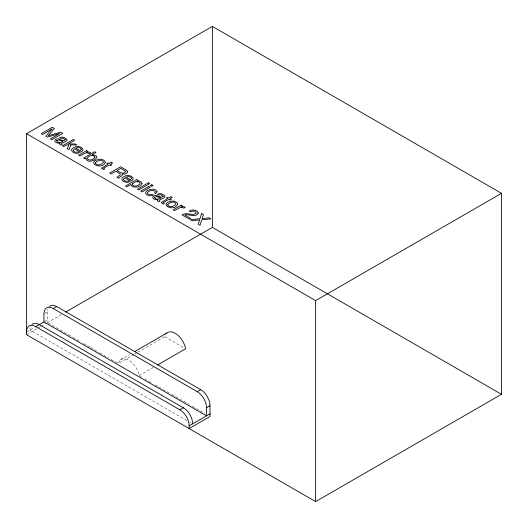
<?xml version="1.0" encoding="UTF-8"?>
<svg xmlns="http://www.w3.org/2000/svg" width="528" height="528" viewBox="0 0 528 528"><rect width="100%" height="100%" fill="white"/><g stroke="black" fill="none" stroke-linecap="round" stroke-linejoin="round"><path stroke-width="0.4" stroke-dasharray="2.64 1.98" d="M44.636 313.493L47.428 311.883A13.141 7.583 60 0 1 47.738 309.289M26.519 332L34.881 327.175M44.636 321.539L47.428 319.935M26.519 334.686L40.458 326.641M41.151 326.238L46.457 323.176M47.17 322.76L61.413 314.543M120.391 359.865L129.545 354.585M133.756 354.578L118.272 363.521A15.233 8.798 60 0 1 128.726 360.122A15.233 8.798 60 0 1 139.181 375.586L141.306 376.814M134.462 354.169L137.28 352.546M137.98 352.136L164.729 336.699A15.233 8.798 60 0 1 165.224 335.24M139.181 375.586L154.664 366.65M164.729 336.699L184.246 347.965M48.134 323.024L72.224 336.93M72.93 337.339L79.306 341.022M83.556 343.477L89.932 347.16M90.644 347.569L99.145 352.473M99.851 352.882L108.352 357.793M111.19 359.429L117.566 363.112M144.844 378.86L151.932 382.952M155.476 384.998L158.308 386.635M159.014 387.044L168.934 392.766M171.772 394.403L189.479 404.633M192.317 406.27L204.362 413.219M186.905 420.572L30.01 329.987A12.923 7.458 60 0 1 30.287 327.36M189.757 422.222L191.182 423.04M47.428 311.883L47.428 321.941"/><path stroke-width="0.79" d="M26.519 133.703L212.375 26.4L501.481 193.314L501.481 394.297L315.625 501.6L26.519 334.686L26.519 133.703L315.625 300.617L501.481 193.314M53.229 308.53L197.254 391.684A13.141 7.583 60 0 1 206.54 407.774L206.54 415.82L43.943 321.941L43.943 313.896A13.141 7.583 60 0 1 53.229 308.53L56.714 306.524L200.739 389.671A13.141 7.583 60 0 1 210.025 405.761L210.025 416.493L189.123 428.564L189.123 425.878A12.923 7.458 60 0 0 179.83 409.787L35.812 326.641A12.923 7.458 60 0 0 26.519 332M35.812 326.641L43.943 321.941M65.683 312.074L212.375 227.383L501.481 394.297M134.468 351.74L166.848 333.043M157.483 365.02L185.638 348.764A15.233 8.798 60 0 0 176.768 334.343A15.233 8.798 60 0 0 165.937 334.019M197.254 391.684L200.739 389.671M179.83 409.787L183.322 407.774A12.923 7.458 60 0 1 192.608 423.865M206.54 407.774L210.025 405.761M189.123 425.878L210.025 413.813M183.322 407.774L39.296 324.621A12.923 7.458 60 0 0 31.878 324.489M315.625 300.617L315.625 501.6M212.375 26.4L212.375 227.383M49.342 306.464A13.141 7.583 60 0 1 56.714 306.524M157.067 191.73L155.819 193.631L154.513 192.872L155.199 191.849L155.008 191.314C152.757 189.262 148.922 190.634 147.332 192.852A2.336 1.346 0 0 0 147.649 193.928L149.945 194.726L152.031 194.304L153.338 195.063L151.562 195.631A3.887 2.244 0 0 1 149.081 195.67C138.646 192.647 154.658 185.368 157.067 191.73M101.713 168.122L103.66 169.653L104.722 169.039L103.785 168.432L104.062 167.944L109.296 164.927L110.576 165.667L111.672 165.026L110.392 164.287L112.629 163L111.269 162.215L109.032 163.502L107.95 162.875L106.847 163.515L107.93 164.142L101.713 168.122M161.33 202.541L163.284 204.079L164.347 203.465L163.409 202.858L163.687 202.369L168.92 199.346L170.194 200.086L171.296 199.452L170.016 198.713L172.253 197.419L170.894 196.634L168.656 197.927L167.567 197.3L166.472 197.934L167.554 198.561L161.33 202.541M73.267 150.236C73.511 152.249 76.454 152.467 78.025 151.952L79.345 152.717C75.266 155.067 67.221 150.058 74.468 147.292C77.953 144.428 87.252 149.074 80.52 152.17L74.653 148.777L73.267 150.236M123.526 179.256C123.763 181.262 126.707 181.48 128.278 180.965L129.604 181.731C125.519 184.081 117.473 179.071 124.72 176.306C128.205 173.441 137.504 178.088 130.779 181.183L124.905 177.791L123.526 179.256M65.168 139.63L65.129 140.072C62.172 142.217 58.331 136.752 55.176 139.801C53.269 142.322 58.186 143.497 59.987 143.213L59.479 143.781L60.001 144.646L61.063 145.108L62.053 144.527C59.156 143.174 66.884 142.131 67.076 140.032L67.003 139.636C65.426 137.372 61.974 136.297 59.499 137.729L60.753 138.455L63.03 138.197L65.168 139.63M163.126 196.178L163.086 196.627C160.129 198.772 156.288 193.301 153.133 196.357C151.219 198.878 156.143 200.053 157.945 199.769L157.436 200.33L157.958 201.201L159.02 201.656L160.01 201.082C157.113 199.729 164.842 198.686 165.033 196.588L164.96 196.192C163.383 193.928 159.931 192.852 157.456 194.284L158.71 195.01L160.987 194.753L163.126 196.178M95.344 162.868L95.297 163.271C96.994 166.294 102.208 164.776 103.495 162.116L103.066 161.231L101.858 160.519A2.594 1.498 0 0 0 99.752 160.327L96.921 161.311L95.344 162.868M167.752 204.673L167.699 205.069C169.396 208.098 174.61 206.58 175.897 203.914L175.474 203.029L174.26 202.323A2.594 1.498 0 0 0 172.154 202.125L169.323 203.115L167.752 204.673M127.664 171.739L127.136 172.933L125.36 173.95L122.186 174.115L122.159 175.54L119.196 177.56L118.754 178.372L116.926 177.316L120.133 175.052L120.351 174.082L115.83 171.237L111.111 173.956L109.626 173.098L120.615 166.756L126.76 170.405L127.664 171.739M94.987 157.08C93.951 159.76 89.067 161.324 87.146 158.657L87.12 158.169C88.46 155.668 93.37 154.229 94.987 157.08M85.866 158.202C87.338 166.333 105.184 155.588 91.951 154.763L95.938 152.46L94.631 151.708L83.596 158.077L84.843 158.789L85.866 158.202M105.29 162.268C101.587 171.25 84.876 161.548 99.752 159.265A4.679 2.699 0 0 1 102.808 159.733L104.386 160.624L105.29 162.268M177.692 204.072C173.996 213.055 157.278 203.346 172.154 201.062A4.679 2.699 0 0 1 175.21 201.531L176.788 202.429L177.692 204.072M56.641 140.653L56.562 141.062C57.935 143.042 61.175 142.89 62.938 141.438L58.799 139.999L56.641 140.653M154.598 197.208L154.519 197.617C155.892 199.597 159.133 199.445 160.895 197.993L156.757 196.555L154.598 197.208M81.332 149.292L80.21 150.751L75.755 148.183C77.444 147.312 80.533 147.173 81.332 149.292M131.584 178.306L130.462 179.764L126.014 177.197C127.697 176.326 130.786 176.187 131.584 178.306M125.572 171.653C123.757 175.045 119.123 171.97 117.071 170.518L120.826 168.353L125.09 170.881L125.572 171.653M198.323 213.041C195.776 218.156 188.971 213.635 184.78 215.021L190.634 218.401L189.361 219.133L182.002 214.889C186.358 211.688 191.915 216.262 196.106 213.418L196.086 212.19L194.68 211.292L192.423 211.121L190.549 211.84L189.182 211.048C191.921 209.26 197.234 209.537 198.323 213.041M142.019 183.533C140.296 187.209 133.749 188.694 131.023 185.308L130.997 184.397L126.905 186.767L125.552 185.988L136.726 179.533L138.039 180.292L136.976 180.906C138.844 180.734 141.86 181.216 142.019 183.533M201.604 213.51L199.934 218.731L190.364 219.714L192.159 220.75L199.723 219.899L198.165 224.222L200.013 225.284L201.782 219.8L210.83 218.836L209.055 217.813L202.066 218.632L203.465 214.586L201.604 213.51M70.805 144.896L69.029 149.662L67.307 148.672L68.851 144.89L66.686 144.837L63.677 146.573L62.383 145.827L73.379 139.478L74.672 140.23L68.29 143.913L75.148 143.939L76.87 144.936L70.805 144.896M132.469 183.81L132.277 184.774C134.244 187.308 138.679 185.863 140.118 183.454L140.105 182.965C138.25 180.424 134.27 181.896 132.469 183.81M51.922 129.083L45.811 136.257L47.282 137.108L59.69 133.564L50.391 138.904L51.803 139.715L62.799 133.373L60.687 132.152L48.259 135.709L54.391 128.522L52.259 127.288L41.27 133.637L42.689 134.455L51.922 129.083M86.651 150.586L78.639 155.212L79.985 155.984L85.536 152.942L87.806 152.869L89.272 153.569L90.691 152.75L89.397 152.13L86.546 152.123L87.932 151.318L86.651 150.586M148.408 182.8L137.412 189.143L138.765 189.922L149.754 183.572L148.408 182.8M148.757 186.483L140.785 191.09L142.151 191.882L150.13 187.275L148.757 186.483M151.774 184.741L150.249 185.625L151.615 186.41L153.146 185.533L151.774 184.741M181.203 205.174L173.191 209.801L174.537 210.573L180.088 207.53L182.358 207.458L183.823 208.164L185.242 207.339L183.949 206.719L181.097 206.712L182.483 205.913L181.203 205.174"/></g></svg>
